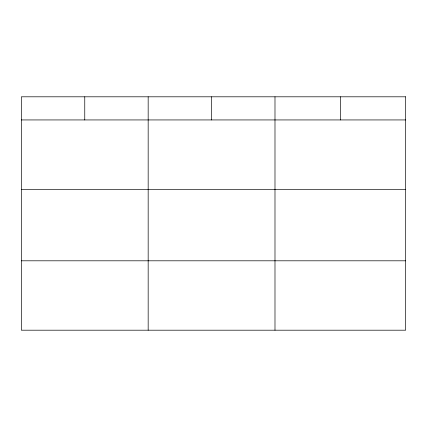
<?xml version="1.0" encoding="UTF-8"?>
<svg xmlns="http://www.w3.org/2000/svg" width="427" height="427" viewBox="0 0 427 427"><rect width="100%" height="100%" fill="white"/><g stroke="black" fill="none" stroke-linecap="round" stroke-linejoin="round"><path stroke-width="0.64" d="M21.35 119.939L405.65 119.939M21.35 189.321L405.65 189.321M21.35 260.806L405.65 260.806M340.319 96.806L340.319 119.939M274.988 96.806L274.988 330.194M211.578 96.806L211.578 119.939M148.169 96.806L148.169 330.194M84.76 96.806L84.76 119.939M405.65 96.806L21.35 96.806L21.35 330.194L405.65 330.194L405.65 96.806"/></g></svg>
